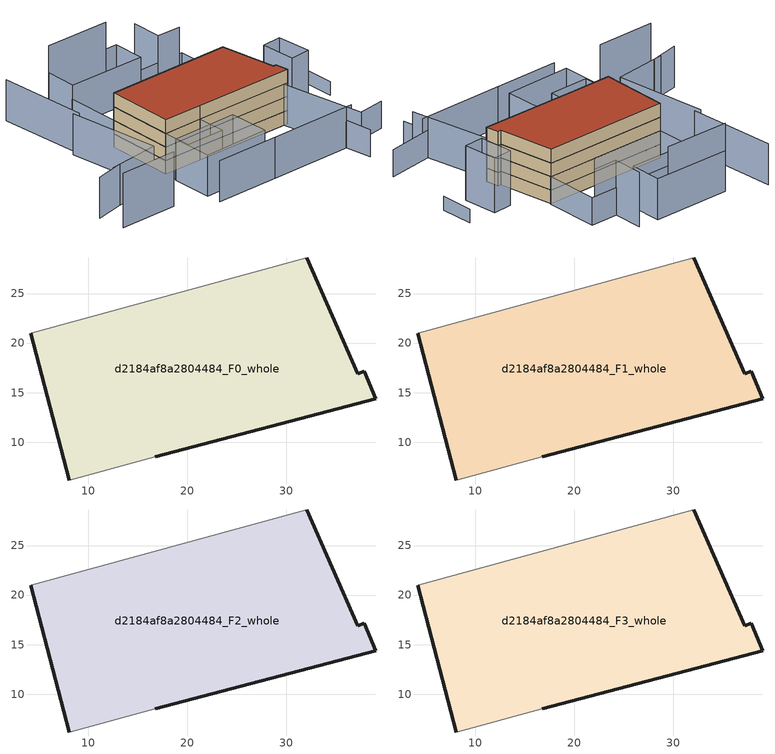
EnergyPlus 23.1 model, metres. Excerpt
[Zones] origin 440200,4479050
d2184af8a2804484_F0_whole
 floor ground (EU_floor_Construction): 39.03,14.38 37.85,17.18 37.19,16.93 32.06,28.58 4.22,20.97 8.09,6.18 16.78,8.51 z0
 wall outside (EU_wall_Construction): 8.09,6.18 4.22,20.97 / 32.06,28.58 37.19,16.93 37.85,17.18 39.03,14.38 16.78,8.51 z0:3
 wall adiabatic (EU_wall_Construction): 4.22,20.97 32.06,28.58 / 16.78,8.51 8.09,6.18 z0:3
d2184af8a2804484_F1_whole
 floor to d2184af8a2804484_F0_whole (EU_floor_Construction): 39.03,14.38 37.85,17.18 37.19,16.93 32.06,28.58 4.21,20.97 8.09,6.18 16.78,8.51 z3
 wall outside (EU_wall_Construction): 8.09,6.18 4.22,20.97 / 32.06,28.58 37.19,16.93 37.85,17.18 39.03,14.38 16.78,8.51 z3:6
 wall adiabatic (EU_wall_Construction): 4.22,20.97 32.06,28.58 / 16.78,8.51 8.09,6.18 z3:6
d2184af8a2804484_F2_whole
 floor to d2184af8a2804484_F1_whole (EU_floor_Construction): 39.03,14.38 37.85,17.18 37.19,16.93 32.06,28.58 4.21,20.97 8.09,6.18 16.78,8.51 z6
 wall outside (EU_wall_Construction): 8.09,6.18 4.22,20.97 / 32.06,28.58 37.19,16.93 37.85,17.18 39.03,14.38 16.78,8.51 z6:9
 wall adiabatic (EU_wall_Construction): 4.22,20.97 32.06,28.58 / 16.78,8.51 8.09,6.18 z6:9
d2184af8a2804484_F3_whole
 floor to d2184af8a2804484_F2_whole (EU_floor_Construction): 39.03,14.38 37.85,17.18 37.19,16.93 32.06,28.58 4.21,20.97 8.09,6.18 16.78,8.51 z9
 wall outside (EU_wall_Construction): 8.09,6.18 4.22,20.97 / 32.06,28.58 37.19,16.93 37.85,17.18 39.03,14.38 16.78,8.51 z9:12
 wall adiabatic (EU_wall_Construction): 4.22,20.97 32.06,28.58 / 16.78,8.51 8.09,6.18 z9:12
 roof outside (EU_roof_Construction): 32.06,28.58 37.19,16.93 37.85,17.18 39.03,14.38 16.78,8.51 8.09,6.18 4.22,20.97 z12
shading: -9.6,-10.08 3.37,-6.5 / 28.32,39.85 22.91,38.45 / 22.91,38.45 21.19,45.07 / 43.65,26.93 46.19,19.62 / 46.19,19.62 42,18.17 / 42,18.17 39.46,25.47 / 39.46,25.47 43.65,26.93 z0:12; 12.17,-8.94 26.59,-4.93 / -5.87,-1.35 -11.82,-4.35 / -4.22,21.9 3.53,2.37 / 3.53,2.37 -7.62,-2.05 / -9.34,40.66 -3.05,21.61 / 26.4,-4.98 45.86,0.51 / 46.19,-3.12 37.8,14.74 / 25.9,-1.49 11.23,-5.73 / 11.23,-5.73 8.68,3.1 / 8.68,3.1 23.35,7.33 / 23.35,7.33 25.9,-1.49 / 18.51,2.35 9.77,-0.08 / 9.77,-0.08 8.03,6.17 / 8.03,6.17 16.78,8.6 / 16.78,8.6 18.51,2.35 / 1.17,32.54 -0.65,39.41 / -0.65,39.41 16.6,43.96 / 16.6,43.96 18.41,37.09 / 18.41,37.09 1.17,32.54 z0:9; 47,-5.39 44.62,0.16 / 44.62,0.16 54.37,4.34 / 32.16,28.61 4.21,20.97 / 4.21,20.97 1.03,32.59 / 1.03,32.59 28.98,40.24 / 28.98,40.24 32.16,28.61 z0:6; 51.94,21.3 49.87,28.4 z0:3; 13.78,43.13 -0.62,39.34 z0:15
[Building]
EU S2 Campaign: North Axis=0; Terrain=City; Solar Distribution=FullExterior
[Site:Location]
Madrid: Latitude=40.5; Longitude=-3.5; Time Zone=1; Elevation=609
[SizingPeriod:WeatherFileDays]
AnnualSizingPeriod: Begin Month=1; Begin Day of Month=1; End Month=12; End Day of Month=31; Day of Week for Start Day=Monday; Use Weather File Daylight Saving Period=No; Use Weather File Rain and Snow Indicators=No
[MATERIAL]
EU_InternalMass_Material: Roughness=MediumRough; Thickness=0.1; Conductivity=1; Density=1800; Specific Heat=900; Thermal Absorptance=0.9; Solar Absorptance=0.7; Visible Absorptance=0.7
[MATERIAL:NOMASS] Roughness=MediumRough; Thermal Absorptance=0.9; Solar Absorptance=0.7; Visible Absorptance=0.7
Name | Thermal Resistance
EU_wall_NoMass | 1.60022
EU_roof_NoMass | 1.57597
EU_floor_NoMass | 0.470652
[CONSTRUCTION]
EU_wall_Construction: EU_wall_NoMass
EU_roof_Construction: EU_roof_NoMass
EU_floor_Construction: EU_floor_NoMass
EU_InternalMass_Construction: EU_InternalMass_Material
[ZONE] Type=1; Multiplier=1; Ceiling Height=autocalculate; Volume=1395.92; Floor Area=autocalculate; Part of Total Floor Area=Yes
d2184af8a2804484_F0_whole; d2184af8a2804484_F1_whole; d2184af8a2804484_F2_whole; d2184af8a2804484_F3_whole
[INTERNALMASS] Construction=EU_InternalMass_Construction; Surface Area=465.305
Name | Zone or ZoneList
d2184af8a2804484_F0_whole_EU_InternalMass | d2184af8a2804484_F0_whole
d2184af8a2804484_F1_whole_EU_InternalMass | d2184af8a2804484_F1_whole
d2184af8a2804484_F2_whole_EU_InternalMass | d2184af8a2804484_F2_whole
d2184af8a2804484_F3_whole_EU_InternalMass | d2184af8a2804484_F3_whole
[OTHEREQUIPMENT] Fuel Type=Electricity; Design Level Calculation Method=Watts/Area; Power per Zone Floor Area=1; Fraction Latent=0; Fraction Radiant=0; Fraction Lost=0; Carbon Dioxide Generation Rate=0; EndUse Subcategory=EU_Step8_InternalGains
Name | Zone or ZoneList or Space or SpaceList | Schedule
EU_Step8_InternalGain_d2184af8a2804484_F0_whole_f000 | d2184af8a2804484_F0_whole | EU_Step8_GainSchedule_d2184af8a2804484_F0_whole_f000
EU_Step8_InternalGain_d2184af8a2804484_F1_whole_f000 | d2184af8a2804484_F1_whole | EU_Step8_GainSchedule_d2184af8a2804484_F1_whole_f000
EU_Step8_InternalGain_d2184af8a2804484_F2_whole_f000 | d2184af8a2804484_F2_whole | EU_Step8_GainSchedule_d2184af8a2804484_F2_whole_f000
EU_Step8_InternalGain_d2184af8a2804484_F3_whole_f000 | d2184af8a2804484_F3_whole | EU_Step8_GainSchedule_d2184af8a2804484_F3_whole_f000
[ZONEVENTILATION:DESIGNFLOWRATE] Schedule=EU_AlwaysOn; Design Flow Rate Calculation Method=AirChanges/Hour; Air Changes per Hour=0.480704; Ventilation Type=Natural; Fan Pressure Rise=0; Fan Total Efficiency=1; Constant Term Coefficient=1; Temperature Term Coefficient=0; Velocity Term Coefficient=0; Velocity Squared Term Coefficient=0; Minimum Indoor Temperature=-100; Maximum Indoor Temperature=100; Delta Temperature=-100; Minimum Outdoor Temperature=-100; Maximum Outdoor Temperature=100; Maximum Wind Speed=40
Name | Zone or ZoneList or Space or SpaceList
EU_ConstantAir_d2184af8a2804484_F0_whole | d2184af8a2804484_F0_whole
EU_ConstantAir_d2184af8a2804484_F1_whole | d2184af8a2804484_F1_whole
EU_ConstantAir_d2184af8a2804484_F2_whole | d2184af8a2804484_F2_whole
EU_ConstantAir_d2184af8a2804484_F3_whole | d2184af8a2804484_F3_whole
[HVACTEMPLATE:THERMOSTAT] Constant Heating Setpoint=20; Constant Cooling Setpoint=50
EU_HeatOnly_d2184af8a2804484_F0_whole; EU_HeatOnly_d2184af8a2804484_F1_whole; EU_HeatOnly_d2184af8a2804484_F2_whole; EU_HeatOnly_d2184af8a2804484_F3_whole
[HVACTEMPLATE:ZONE:IDEALLOADSAIRSYSTEM] System Availability Schedule=EU_AlwaysOn; Maximum Heating Supply Air Temperature=50; Minimum Cooling Supply Air Temperature=13; Maximum Heating Supply Air Humidity Ratio=0.0156; Minimum Cooling Supply Air Humidity Ratio=0.0077; Heating Limit=NoLimit; Cooling Limit=NoLimit; Heating Availability Schedule=EU_AlwaysOn; Cooling Availability Schedule=EU_CoolingOff; Dehumidification Control Type=ConstantSensibleHeatRatio; Cooling Sensible Heat Ratio=0.7; Dehumidification Setpoint=60; Humidification Control Type=None; Humidification Setpoint=30; Outdoor Air Method=None; Outdoor Air Flow Rate per Person=0.00944; Outdoor Air Flow Rate per Zone Floor Area=0; Outdoor Air Flow Rate per Zone=0; Demand Controlled Ventilation Type=None; Outdoor Air Economizer Type=NoEconomizer; Heat Recovery Type=None; Sensible Heat Recovery Effectiveness=0.7; Latent Heat Recovery Effectiveness=0.65
Name | Template Thermostat
d2184af8a2804484_F0_whole | EU_HeatOnly_d2184af8a2804484_F0_whole
d2184af8a2804484_F1_whole | EU_HeatOnly_d2184af8a2804484_F1_whole
d2184af8a2804484_F2_whole | EU_HeatOnly_d2184af8a2804484_F2_whole
d2184af8a2804484_F3_whole | EU_HeatOnly_d2184af8a2804484_F3_whole
[SIZING:ZONE] Zone Cooling Design Supply Air Temperature Input Method=SupplyAirTemperature; Zone Cooling Design Supply Air Temperature=13; Zone Heating Design Supply Air Temperature Input Method=SupplyAirTemperature; Zone Heating Design Supply Air Temperature=50; Zone Cooling Design Supply Air Humidity Ratio=0.008; Zone Heating Design Supply Air Humidity Ratio=0.008; Cooling Design Air Flow Method=DesignDay; Cooling Design Air Flow Rate=0; Cooling Minimum Air Flow per Zone Floor Area=0.000762; Cooling Minimum Air Flow=0; Cooling Minimum Air Flow Fraction=0.2; Heating Design Air Flow Method=DesignDay; Heating Design Air Flow Rate=0; Heating Maximum Air Flow per Zone Floor Area=0.002032; Heating Maximum Air Flow=0.141576; Heating Maximum Air Flow Fraction=0.3; Account for Dedicated Outdoor Air System=No; Dedicated Outdoor Air System Control Strategy=NeutralSupplyAir; Dedicated Outdoor Air Low Setpoint Temperature for Design=autosize; Dedicated Outdoor Air High Setpoint Temperature for Design=autosize; Zone Load Sizing Method=Sensible Load Only No Latent Load; Zone Latent Cooling Design Supply Air Humidity Ratio Input Method=HumidityRatioDifference; Zone Cooling Design Supply Air Humidity Ratio Difference=0.005; Zone Latent Heating Design Supply Air Humidity Ratio Input Method=HumidityRatioDifference; Zone Humidification Design Supply Air Humidity Ratio Difference=0.005
d2184af8a2804484_F0_whole; d2184af8a2804484_F1_whole; d2184af8a2804484_F2_whole; d2184af8a2804484_F3_whole
[SCHEDULE:CONSTANT]
Name | Hourly Value
EU_AlwaysOn | 1
EU_CoolingOff | 0
[SCHEDULE:FILE] Column Number=1; Rows to Skip at Top=0; Number of Hours of Data=8760; Column Separator=Comma; Interpolate to Timestep=No; Minutes per Item=60; Adjust Schedule for Daylight Savings=Yes
Name | File
EU_Step8_GainSchedule_d2184af8a2804484_F0_whole_f000 | ../../schedules/d2184af8a2804484/d2184af8a2804484_F0_whole_f000_gain.csv
EU_Step8_GainSchedule_d2184af8a2804484_F1_whole_f000 | ../../schedules/d2184af8a2804484/d2184af8a2804484_F1_whole_f000_gain.csv
EU_Step8_GainSchedule_d2184af8a2804484_F2_whole_f000 | ../../schedules/d2184af8a2804484/d2184af8a2804484_F2_whole_f000_gain.csv
EU_Step8_GainSchedule_d2184af8a2804484_F3_whole_f000 | ../../schedules/d2184af8a2804484/d2184af8a2804484_F3_whole_f000_gain.csv
